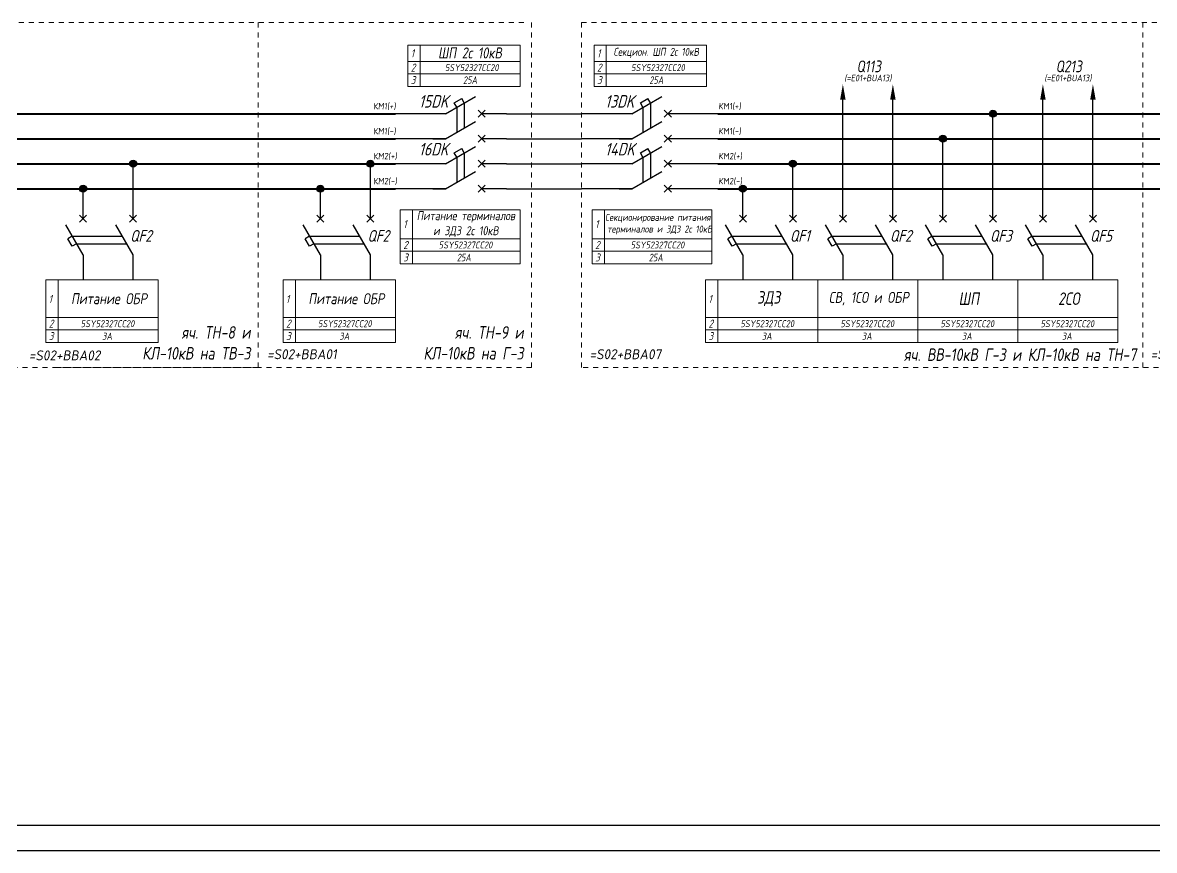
# Model space of a CAD drawing. Header units: millimetres. Extents: x 2704 to 4357, y 2919 to 4427.
# Drawn here: x 3030.7 to 3257, y 3586.1 to 3751.6 of the extents above; entities that cross this region are included whole.
import ezdxf

# ---------------------------------------------------------------- set-up
doc = ezdxf.new("R2010")
doc.units = ezdxf.units.MM
doc.linetypes.add('JIS_02_1.0', pattern=[2, 1, -1])
doc.styles.add('eskdw', font='', dxfattribs={"oblique": 10})
doc.styles.get("Standard").update_dxf_attribs({"font": '', "oblique": 10, "height": 2.5})
doc.styles.add('Гост', font='', dxfattribs={"oblique": 10, "height": 1.4})
doc.styles.add('Шины', font='', dxfattribs={"oblique": 5, "height": 1.2})
doc.styles.get('eskdw').set_extended_font_data('GOST type A')
doc.styles.get('Standard').set_extended_font_data('GOST type A')
doc.styles.get('Гост').set_extended_font_data('GOST type A')
doc.styles.get('Шины').set_extended_font_data('GOST type B')

msp = doc.modelspace()

# ---------------------------------------------------------------- hatches: boundary and pattern name
for points in [[(3225.4, 3733.4, 1), (3224, 3733.4, 1)], [(3225.4, 3733.4, 1), (3224, 3733.4, 1)], [(3215.4, 3728.4, 1), (3214, 3728.4, 1)], [(3215.4, 3728.4, 1), (3214, 3728.4, 1)], [(3053.49, 3723.4, 1), (3052.09, 3723.4, 1)], [(3053.49, 3723.4, 1), (3052.09, 3723.4, 1)], [(3100.93, 3723.4, 1), (3099.53, 3723.4, 1)], [(3100.93, 3723.4, 1), (3099.53, 3723.4, 1)], [(3185.4, 3723.4, 1), (3184, 3723.4, 1)], [(3185.4, 3723.4, 1), (3184, 3723.4, 1)], [(3043.49, 3718.4, 1), (3042.09, 3718.4, 1)], [(3043.49, 3718.4, 1), (3042.09, 3718.4, 1)], [(3043.49, 3718.4, 1), (3042.09, 3718.4, 1)], [(3090.93, 3718.4, 1), (3089.53, 3718.4, 1)], [(3090.93, 3718.4, 1), (3089.53, 3718.4, 1)], [(3090.93, 3718.4, 1), (3089.53, 3718.4, 1)], [(3175.4, 3718.4, 1), (3174, 3718.4, 1)], [(3175.4, 3718.4, 1), (3174, 3718.4, 1)], [(3175.4, 3718.4, 1), (3174, 3718.4, 1)]]:
    msp.add_hatch(color=256).paths.add_polyline_path(points)

# ---------------------------------------------------------------- linework, layer by layer
at = {"linetype": 'JIS_02_1.0', "lineweight": 15}
for p, q in [((3130.91, 3751.63), (2789.11, 3751.63)), ((3077.79, 3751.63), (3077.79, 3687.66)), ((3132.47, 3751.63), (3132.47, 3682.66)), ((3142.47, 3682.66), (3142.47, 3751.63)), ((3142.47, 3751.63), (3825.78, 3751.63)), ((3254.7, 3751.63), (3254.7, 3682.66)), ((3254.7, 3682.66), (3254.7, 3751.63)), ((3077.79, 3687.66), (3077.79, 3682.66)), ((3018.67, 3682.66), (3077.79, 3682.66)), ((3132.47, 3682.66), (3037.43, 3682.66)), ((3825.78, 3682.66), (3142.47, 3682.66))]:
    msp.add_line(p, q, dxfattribs=at)
at = {"lineweight": 9}
for p, q in [((3107.71, 3747.15), (3107.71, 3738.88)), ((3107.71, 3747.15), (3110.16, 3747.15)), ((3107.71, 3747.15), (3107.71, 3738.88)), ((3110.16, 3747.15), (3110.16, 3738.88)), ((3110.16, 3747.15), (3130.16, 3747.15)), ((3110.16, 3738.88), (3110.16, 3747.15)), ((3130.16, 3747.15), (3130.16, 3738.88)), ((3144.95, 3747.15), (3144.95, 3738.88)), ((3144.95, 3747.15), (3147.4, 3747.15)), ((3144.95, 3747.15), (3144.95, 3738.88)), ((3147.4, 3747.15), (3147.4, 3738.88)), ((3147.4, 3747.15), (3167.4, 3747.15)), ((3147.4, 3738.88), (3147.4, 3747.15)), ((3167.4, 3747.15), (3167.4, 3738.88)), ((3107.71, 3743.88), (3110.16, 3743.88)), ((3110.16, 3743.88), (3114.28, 3743.88)), ((3110.16, 3743.88), (3113.36, 3743.88)), ((3110.84, 3743.88), (3130.16, 3743.88)), ((3144.95, 3743.88), (3147.4, 3743.88)), ((3147.4, 3743.88), (3151.51, 3743.88)), ((3147.4, 3743.88), (3150.6, 3743.88)), ((3148.07, 3743.88), (3167.4, 3743.88)), ((3107.71, 3741.38), (3110.16, 3741.38)), ((3110.16, 3741.38), (3114.28, 3741.38)), ((3110.16, 3741.38), (3113.36, 3741.38)), ((3110.84, 3741.38), (3130.16, 3741.38)), ((3144.95, 3741.38), (3147.4, 3741.38)), ((3147.4, 3741.38), (3151.51, 3741.38)), ((3147.4, 3741.38), (3150.6, 3741.38)), ((3148.07, 3741.38), (3167.4, 3741.38)), ((3107.71, 3738.88), (3110.16, 3738.88)), ((3110.16, 3738.88), (3114.28, 3738.88)), ((3110.16, 3738.88), (3113.36, 3738.88)), ((3110.84, 3738.88), (3130.16, 3738.88)), ((3144.95, 3738.88), (3147.4, 3738.88)), ((3147.4, 3738.88), (3151.51, 3738.88)), ((3147.4, 3738.88), (3150.6, 3738.88)), ((3148.07, 3738.88), (3167.4, 3738.88)), ((3106.21, 3714.17), (3106.21, 3703.4)), ((3106.21, 3714.17), (3130.16, 3714.17)), ((3108.66, 3703.4), (3108.66, 3714.17)), ((3130.16, 3714.17), (3130.16, 3703.4)), ((3144.58, 3714.17), (3144.58, 3703.4)), ((3144.58, 3714.17), (3168.53, 3714.17)), ((3147.03, 3703.4), (3147.03, 3714.17)), ((3168.53, 3714.17), (3168.53, 3703.4)), ((3106.21, 3711.67), (3106.21, 3703.4)), ((3108.66, 3711.67), (3108.66, 3703.4)), ((3144.58, 3711.67), (3144.58, 3703.4)), ((3147.03, 3711.67), (3147.03, 3703.4)), ((3106.21, 3708.4), (3108.66, 3708.4)), ((3108.66, 3708.4), (3112.77, 3708.4)), ((3108.66, 3708.4), (3111.86, 3708.4)), ((3109.33, 3708.4), (3130.16, 3708.4)), ((3144.58, 3708.4), (3147.03, 3708.4)), ((3147.03, 3708.4), (3151.15, 3708.4)), ((3147.03, 3708.4), (3150.23, 3708.4)), ((3147.71, 3708.4), (3168.53, 3708.4)), ((3106.21, 3705.9), (3108.66, 3705.9)), ((3108.66, 3705.9), (3112.77, 3705.9)), ((3108.66, 3705.9), (3111.86, 3705.9)), ((3109.33, 3705.9), (3130.16, 3705.9)), ((3144.58, 3705.9), (3147.03, 3705.9)), ((3147.03, 3705.9), (3151.15, 3705.9)), ((3147.03, 3705.9), (3150.23, 3705.9)), ((3147.71, 3705.9), (3168.53, 3705.9)), ((3106.21, 3703.4), (3108.66, 3703.4)), ((3108.66, 3703.4), (3112.77, 3703.4)), ((3108.66, 3703.4), (3111.86, 3703.4)), ((3109.33, 3703.4), (3130.16, 3703.4)), ((3144.58, 3703.4), (3147.03, 3703.4)), ((3147.03, 3703.4), (3151.15, 3703.4)), ((3147.03, 3703.4), (3150.23, 3703.4)), ((3147.71, 3703.4), (3168.53, 3703.4)), ((3035.34, 3700.16), (3037.79, 3700.16)), ((3035.34, 3700.16), (3035.34, 3687.66)), ((3037.79, 3700.16), (3037.79, 3687.66)), ((3037.79, 3700.16), (3037.79, 3687.66)), ((3037.79, 3700.16), (3057.79, 3700.16)), ((3057.79, 3700.16), (3057.79, 3687.66)), ((3082.79, 3700.16), (3085.23, 3700.16)), ((3082.79, 3700.16), (3082.79, 3687.66)), ((3085.23, 3700.16), (3085.23, 3687.66)), ((3085.23, 3700.16), (3085.23, 3687.66)), ((3085.23, 3700.16), (3105.23, 3700.16)), ((3105.23, 3700.16), (3105.23, 3687.66)), ((3167.26, 3700.16), (3169.7, 3700.16)), ((3167.26, 3700.16), (3167.26, 3687.66)), ((3169.7, 3700.16), (3169.7, 3687.66)), ((3169.7, 3700.16), (3169.7, 3687.66)), ((3169.7, 3700.16), (3189.7, 3700.16)), ((3189.7, 3700.16), (3189.7, 3687.66)), ((3189.7, 3700.16), (3209.7, 3700.16)), ((3209.7, 3700.16), (3209.7, 3687.66)), ((3209.7, 3700.16), (3229.7, 3700.16)), ((3229.7, 3700.16), (3229.7, 3687.66)), ((3229.7, 3700.16), (3249.7, 3700.16)), ((3249.7, 3700.16), (3249.7, 3687.66)), ((3037.79, 3695.16), (3037.79, 3687.66)), ((3037.79, 3695.16), (3037.79, 3687.66)), ((3037.79, 3695.16), (3037.79, 3687.66)), ((3085.23, 3695.16), (3085.23, 3687.66)), ((3085.23, 3695.16), (3085.23, 3687.66)), ((3085.23, 3695.16), (3085.23, 3687.66)), ((3169.7, 3695.16), (3169.7, 3687.66)), ((3169.7, 3695.16), (3169.7, 3687.66)), ((3169.7, 3695.16), (3169.7, 3687.66)), ((3035.34, 3692.66), (3057.79, 3692.66)), ((3082.79, 3692.66), (3105.23, 3692.66)), ((3167.26, 3692.66), (3189.7, 3692.66)), ((3187.26, 3692.66), (3209.7, 3692.66)), ((3207.26, 3692.66), (3229.7, 3692.66)), ((3227.26, 3692.66), (3249.7, 3692.66)), ((3035.34, 3690.16), (3037.79, 3690.16)), ((3037.79, 3690.16), (3057.79, 3690.16)), ((3082.79, 3690.16), (3085.23, 3690.16)), ((3085.23, 3690.16), (3105.23, 3690.16)), ((3167.26, 3690.16), (3169.7, 3690.16)), ((3169.7, 3690.16), (3189.7, 3690.16)), ((3189.7, 3690.16), (3209.7, 3690.16)), ((3209.7, 3690.16), (3229.7, 3690.16)), ((3229.7, 3690.16), (3249.7, 3690.16)), ((3035.34, 3687.66), (3037.79, 3687.66)), ((3037.79, 3687.66), (3057.79, 3687.66)), ((3082.79, 3687.66), (3085.23, 3687.66)), ((3085.23, 3687.66), (3105.23, 3687.66)), ((3167.26, 3687.66), (3169.7, 3687.66)), ((3169.7, 3687.66), (3189.7, 3687.66)), ((3189.7, 3687.66), (3209.7, 3687.66)), ((3209.7, 3687.66), (3229.7, 3687.66)), ((3229.7, 3687.66), (3249.7, 3687.66))]:
    msp.add_line(p, q, dxfattribs=at)
for p, q in [((3115.23, 3733.4), (3121.23, 3736.86)), ((3116.98, 3735.56), (3118.48, 3736.43)), ((3118.98, 3735.56), (3118.48, 3736.43)), ((3152.47, 3733.4), (3158.47, 3736.86)), ((3154.22, 3735.56), (3155.72, 3736.43)), ((3156.22, 3735.56), (3155.72, 3736.43)), ((3194.7, 3733.4), (3194.7, 3736.23)), ((3204.7, 3733.4), (3204.7, 3736.23)), ((3234.7, 3733.4), (3234.7, 3736.23)), ((3244.7, 3733.4), (3244.7, 3736.23)), ((3117.48, 3734.7), (3116.98, 3735.56)), ((3117.48, 3734.7), (3117.48, 3729.7)), ((3118.98, 3735.56), (3118.98, 3730.56)), ((3119.73, 3736), (3119.73, 3736)), ((3119.73, 3736), (3119.73, 3736)), ((3121.76, 3734.1), (3123.18, 3732.69)), ((3121.76, 3732.69), (3123.18, 3734.1)), ((3154.72, 3734.7), (3154.22, 3735.56)), ((3154.72, 3734.7), (3154.72, 3729.7)), ((3156.22, 3735.56), (3156.22, 3730.56)), ((3156.97, 3736), (3156.97, 3736)), ((3156.97, 3736), (3156.97, 3736)), ((3159, 3734.1), (3160.41, 3732.69)), ((3159, 3732.69), (3160.41, 3734.1)), ((3110.23, 3733.4), (3105.23, 3733.4)), ((3115.23, 3733.4), (3110.23, 3733.4)), ((3115.23, 3728.4), (3121.23, 3731.86)), ((3127.47, 3733.4), (3122.47, 3733.4)), ((3127.47, 3733.4), (3142.47, 3733.4)), ((3147.47, 3733.4), (3142.47, 3733.4)), ((3152.47, 3733.4), (3147.47, 3733.4)), ((3152.47, 3728.4), (3158.47, 3731.86)), ((3164.7, 3733.4), (3159.7, 3733.4)), ((3169.7, 3733.4), (3164.7, 3733.4)), ((3194.7, 3717.4), (3194.7, 3733.4)), ((3204.7, 3717.4), (3204.7, 3733.4)), ((3224.7, 3717.4), (3224.7, 3733.4)), ((3234.7, 3717.4), (3234.7, 3733.4)), ((3244.7, 3717.4), (3244.7, 3733.4)), ((3110.23, 3728.4), (3105.23, 3728.4)), ((3115.23, 3728.4), (3110.23, 3728.4)), ((3112.73, 3728.4), (3115.23, 3728.4)), ((3121.76, 3729.1), (3123.18, 3727.69)), ((3121.76, 3727.69), (3123.18, 3729.1)), ((3127.47, 3728.4), (3122.47, 3728.4)), ((3124.97, 3728.4), (3122.47, 3728.4)), ((3127.47, 3728.4), (3142.47, 3728.4)), ((3147.47, 3728.4), (3142.47, 3728.4)), ((3152.47, 3728.4), (3147.47, 3728.4)), ((3149.97, 3728.4), (3152.47, 3728.4)), ((3159, 3729.1), (3160.41, 3727.69)), ((3159, 3727.69), (3160.41, 3729.1)), ((3164.7, 3728.4), (3159.7, 3728.4)), ((3162.2, 3728.4), (3159.7, 3728.4)), ((3169.7, 3728.4), (3164.7, 3728.4)), ((3214.7, 3717.4), (3214.7, 3728.4)), ((3115.23, 3723.4), (3121.23, 3726.86)), ((3116.98, 3725.56), (3118.48, 3726.43)), ((3117.48, 3724.7), (3116.98, 3725.56)), ((3118.98, 3725.56), (3118.48, 3726.43)), ((3118.98, 3725.56), (3118.98, 3720.56)), ((3119.73, 3726), (3119.73, 3726)), ((3119.73, 3726), (3119.73, 3726)), ((3152.47, 3723.4), (3158.47, 3726.86)), ((3154.22, 3725.56), (3155.72, 3726.43)), ((3154.72, 3724.7), (3154.22, 3725.56)), ((3156.22, 3725.56), (3155.72, 3726.43)), ((3156.22, 3725.56), (3156.22, 3720.56)), ((3156.97, 3726), (3156.97, 3726)), ((3156.97, 3726), (3156.97, 3726)), ((3052.79, 3717.4), (3052.79, 3723.4)), ((3052.79, 3717.4), (3052.79, 3723.4)), ((3052.79, 3717.4), (3052.79, 3723.4)), ((3100.23, 3717.4), (3100.23, 3723.4)), ((3100.23, 3717.4), (3100.23, 3723.4)), ((3100.23, 3717.4), (3100.23, 3723.4)), ((3110.23, 3723.4), (3105.23, 3723.4)), ((3115.23, 3723.4), (3110.23, 3723.4)), ((3117.48, 3724.7), (3117.48, 3719.7)), ((3121.76, 3724.1), (3123.18, 3722.69)), ((3121.76, 3722.69), (3123.18, 3724.1)), ((3127.47, 3723.4), (3122.47, 3723.4)), ((3127.47, 3723.4), (3142.47, 3723.4)), ((3147.47, 3723.4), (3142.47, 3723.4)), ((3152.47, 3723.4), (3147.47, 3723.4)), ((3154.72, 3724.7), (3154.72, 3719.7)), ((3159, 3724.1), (3160.41, 3722.69)), ((3159, 3722.69), (3160.41, 3724.1)), ((3164.7, 3723.4), (3159.7, 3723.4)), ((3169.7, 3723.4), (3164.7, 3723.4)), ((3184.7, 3717.4), (3184.7, 3723.4)), ((3184.7, 3717.4), (3184.7, 3723.4)), ((3184.7, 3717.4), (3184.7, 3723.4)), ((3115.23, 3718.4), (3121.23, 3721.86)), ((3152.47, 3718.4), (3158.47, 3721.86)), ((3042.79, 3717.4), (3042.79, 3718.4)), ((3042.79, 3717.4), (3042.79, 3718.4)), ((3090.23, 3717.4), (3090.23, 3718.4)), ((3090.23, 3717.4), (3090.23, 3718.4)), ((3110.23, 3718.4), (3105.23, 3718.4)), ((3115.23, 3718.4), (3110.23, 3718.4)), ((3112.73, 3718.4), (3115.23, 3718.4)), ((3121.76, 3719.1), (3123.18, 3717.69)), ((3121.76, 3717.69), (3123.18, 3719.1)), ((3127.47, 3718.4), (3122.47, 3718.4)), ((3124.97, 3718.4), (3122.47, 3718.4)), ((3127.47, 3718.4), (3142.47, 3718.4)), ((3147.47, 3718.4), (3142.47, 3718.4)), ((3152.47, 3718.4), (3147.47, 3718.4)), ((3149.97, 3718.4), (3152.47, 3718.4)), ((3159, 3719.1), (3160.41, 3717.69)), ((3159, 3717.69), (3160.41, 3719.1)), ((3164.7, 3718.4), (3159.7, 3718.4)), ((3162.2, 3718.4), (3159.7, 3718.4)), ((3169.7, 3718.4), (3164.7, 3718.4)), ((3174.7, 3717.4), (3174.7, 3718.4)), ((3174.7, 3717.4), (3174.7, 3718.4)), ((3042.79, 3712.4), (3042.79, 3717.4)), ((3052.79, 3712.4), (3052.79, 3717.4)), ((3052.79, 3712.4), (3052.79, 3717.4)), ((3090.23, 3712.4), (3090.23, 3717.4)), ((3100.23, 3712.4), (3100.23, 3717.4)), ((3100.23, 3712.4), (3100.23, 3717.4)), ((3174.7, 3712.4), (3174.7, 3717.4)), ((3184.7, 3712.4), (3184.7, 3717.4)), ((3184.7, 3712.4), (3184.7, 3717.4)), ((3194.7, 3712.4), (3194.7, 3717.4)), ((3204.7, 3712.4), (3204.7, 3717.4)), ((3204.7, 3712.4), (3204.7, 3717.4)), ((3214.7, 3712.4), (3214.7, 3717.4)), ((3224.7, 3712.4), (3224.7, 3717.4)), ((3224.7, 3712.4), (3224.7, 3717.4)), ((3234.7, 3712.4), (3234.7, 3717.4)), ((3244.7, 3712.4), (3244.7, 3717.4)), ((3244.7, 3712.4), (3244.7, 3717.4)), ((3042.08, 3711.69), (3043.49, 3713.1)), ((3043.49, 3711.69), (3042.08, 3713.1)), ((3052.08, 3711.69), (3053.49, 3713.1)), ((3053.49, 3711.69), (3052.08, 3713.1)), ((3089.53, 3711.69), (3090.94, 3713.1)), ((3090.94, 3711.69), (3089.53, 3713.1)), ((3099.53, 3711.69), (3100.94, 3713.1)), ((3100.94, 3711.69), (3099.53, 3713.1)), ((3174, 3711.69), (3175.41, 3713.1)), ((3175.41, 3711.69), (3174, 3713.1)), ((3184, 3711.69), (3185.41, 3713.1)), ((3185.41, 3711.69), (3184, 3713.1)), ((3194, 3711.69), (3195.41, 3713.1)), ((3195.41, 3711.69), (3194, 3713.1)), ((3204, 3711.69), (3205.41, 3713.1)), ((3205.41, 3711.69), (3204, 3713.1)), ((3214, 3711.69), (3215.41, 3713.1)), ((3215.41, 3711.69), (3214, 3713.1)), ((3224, 3711.69), (3225.41, 3713.1)), ((3225.41, 3711.69), (3224, 3713.1)), ((3234, 3711.69), (3235.41, 3713.1)), ((3235.41, 3711.69), (3234, 3713.1)), ((3244, 3711.69), (3245.41, 3713.1)), ((3245.41, 3711.69), (3244, 3713.1)), ((3042.79, 3705.16), (3039.32, 3711.16)), ((3052.79, 3705.16), (3049.32, 3711.16)), ((3050.19, 3709.66), (3050.19, 3709.66)), ((3090.23, 3705.16), (3086.77, 3711.16)), ((3100.23, 3705.16), (3096.77, 3711.16)), ((3097.64, 3709.66), (3097.64, 3709.66)), ((3174.7, 3705.16), (3171.24, 3711.16)), ((3184.7, 3705.16), (3181.24, 3711.16)), ((3182.11, 3709.66), (3182.11, 3709.66)), ((3194.7, 3705.16), (3191.24, 3711.16)), ((3204.7, 3705.16), (3201.24, 3711.16)), ((3202.11, 3709.66), (3202.11, 3709.66)), ((3214.7, 3705.16), (3211.24, 3711.16)), ((3224.7, 3705.16), (3221.24, 3711.16)), ((3222.11, 3709.66), (3222.11, 3709.66)), ((3234.7, 3705.16), (3231.24, 3711.16)), ((3244.7, 3705.16), (3241.24, 3711.16)), ((3242.11, 3709.66), (3242.11, 3709.66)), ((3040.62, 3708.91), (3039.76, 3708.41)), ((3040.62, 3706.91), (3039.76, 3708.41)), ((3040.62, 3708.91), (3050.62, 3708.91)), ((3041.49, 3707.41), (3040.62, 3706.91)), ((3041.49, 3707.41), (3051.49, 3707.41)), ((3088.07, 3708.91), (3087.2, 3708.41)), ((3088.07, 3706.91), (3087.2, 3708.41)), ((3088.07, 3708.91), (3098.07, 3708.91)), ((3088.93, 3707.41), (3088.07, 3706.91)), ((3088.93, 3707.41), (3098.93, 3707.41)), ((3172.54, 3708.91), (3171.67, 3708.41)), ((3172.54, 3706.91), (3171.67, 3708.41)), ((3172.54, 3708.91), (3182.54, 3708.91)), ((3173.4, 3707.41), (3172.54, 3706.91)), ((3173.4, 3707.41), (3183.4, 3707.41)), ((3192.54, 3708.91), (3191.67, 3708.41)), ((3192.54, 3706.91), (3191.67, 3708.41)), ((3192.54, 3708.91), (3202.54, 3708.91)), ((3193.4, 3707.41), (3192.54, 3706.91)), ((3193.4, 3707.41), (3203.4, 3707.41)), ((3212.54, 3708.91), (3211.67, 3708.41)), ((3212.54, 3706.91), (3211.67, 3708.41)), ((3212.54, 3708.91), (3222.54, 3708.91)), ((3213.4, 3707.41), (3212.54, 3706.91)), ((3213.4, 3707.41), (3223.4, 3707.41)), ((3232.54, 3708.91), (3231.67, 3708.41)), ((3232.54, 3706.91), (3231.67, 3708.41)), ((3232.54, 3708.91), (3242.54, 3708.91)), ((3233.4, 3707.41), (3232.54, 3706.91)), ((3233.4, 3707.41), (3243.4, 3707.41)), ((3042.79, 3705.16), (3042.79, 3700.16)), ((3052.79, 3700.16), (3052.79, 3705.16)), ((3090.23, 3705.16), (3090.23, 3700.16)), ((3100.23, 3700.16), (3100.23, 3705.16)), ((3174.7, 3705.16), (3174.7, 3700.16)), ((3184.7, 3700.16), (3184.7, 3705.16)), ((3194.7, 3705.16), (3194.7, 3700.16)), ((3204.7, 3700.16), (3204.7, 3705.16)), ((3214.7, 3705.16), (3214.7, 3700.16)), ((3224.7, 3700.16), (3224.7, 3705.16)), ((3234.7, 3705.16), (3234.7, 3700.16)), ((3244.7, 3700.16), (3244.7, 3705.16)), ((2704.22, 3586.05), (3893.22, 3586.05))]:
    msp.add_line(p, q)
at = {"lineweight": 40}
for p, q in [((2794.11, 3733.4), (3105.23, 3733.4)), ((3169.7, 3733.4), (3820.78, 3733.4)), ((2794.11, 3728.4), (3105.23, 3728.4)), ((3169.7, 3728.4), (3820.78, 3728.4)), ((2794.11, 3723.4), (3105.23, 3723.4)), ((3169.7, 3723.4), (3820.78, 3723.4)), ((2794.11, 3718.4), (3105.23, 3718.4)), ((3169.7, 3718.4), (3820.78, 3718.4))]:
    msp.add_line(p, q, dxfattribs=at)
at = {"lineweight": 30}
msp.add_line((3888.22, 3591.05), (2724.22, 3591.05), dxfattribs=at)
at = {"ltscale": 5}
for points in [[(3194.7, 3739.3, 0, 1.09, 0), (3194.7, 3736.23, 0, 1.09, 0)], [(3204.7, 3739.3, 0, 1.09, 0), (3204.7, 3736.23, 0, 1.09, 0)], [(3234.7, 3739.3, 0, 1.09, 0), (3234.7, 3736.23, 0, 1.09, 0)], [(3244.7, 3739.3, 0, 1.09, 0), (3244.7, 3736.23, 0, 1.09, 0)]]:
    msp.add_lwpolyline(points, format="xyseb", dxfattribs=at)
for centre in [(3224.7, 3733.4), (3224.7, 3733.4), (3214.7, 3728.4), (3214.7, 3728.4), (3052.79, 3723.4), (3052.79, 3723.4), (3100.23, 3723.4), (3100.23, 3723.4), (3184.7, 3723.4), (3184.7, 3723.4), (3042.79, 3718.4), (3042.79, 3718.4), (3042.79, 3718.4), (3090.23, 3718.4), (3090.23, 3718.4), (3090.23, 3718.4), (3174.7, 3718.4), (3174.7, 3718.4), (3174.7, 3718.4)]:
    msp.add_circle(centre, 0.7)

# ---------------------------------------------------------------- texts
at = {"lineweight": 9, "style": 'eskdw', "oblique": 15}
for s, p in [('1', (3108.3, 3744.7)), ('1', (3145.54, 3744.7)), ('2', (3108.3, 3741.83)), ('2', (3145.54, 3741.83)), ('3', (3108.3, 3739.33)), ('3', (3145.54, 3739.33)), ('1', (3106.8, 3710.55)), ('1', (3145.17, 3710.55)), ('2', (3106.8, 3706.35)), ('2', (3145.17, 3706.35)), ('3', (3106.8, 3703.85)), ('3', (3145.17, 3703.85)), ('1', (3035.89, 3695.56)), ('1', (3083.34, 3695.56)), ('1', (3167.81, 3695.56)), ('2', (3035.93, 3690.62)), ('2', (3083.37, 3690.62)), ('2', (3167.84, 3690.62)), ('3', (3035.93, 3688.12)), ('3', (3083.37, 3688.12)), ('3', (3167.84, 3688.12))]:
    msp.add_text(s, height=1.6, dxfattribs=at).set_placement(p)
at = {"style": 'eskdw', "oblique": 15}
for s, height, p in [('15DK', 2.5, (3109.91, 3734.63)), ('13DK', 2.5, (3147.14, 3734.63)), ('16DK', 2.5, (3109.91, 3725.06)), ('14DK', 2.5, (3147.14, 3725.06)), ('QF2', 2.355, (3052.18, 3707.79)), ('QF2', 2.355, (3099.63, 3707.79)), ('QF1', 2.355, (3184.1, 3707.79)), ('QF2', 2.355, (3204.1, 3707.79)), ('QF3', 2.355, (3224.1, 3707.79)), ('QF5', 2.355, (3244.1, 3707.79))]:
    msp.add_text(s, height=height, dxfattribs=at).set_placement(p)
at = {"lineweight": 9}
for s, width, insert, char_height, attachment_point, style in [('ШП 2с 10кВ', 23.4273, (3120.14, 3745.57), 2.2, 5, 'Гост'), ('Секцион. ШП 2с 10кВ', 23.4273, (3157.38, 3745.57), 1.6, 5, 'Гост'), (' {\\H1.0833x;КМ1(+)}', 7.2274, (3100.01, 3735.58), 1.2, 1, 'Шины'), (' {\\H1.0833x;КМ1(+)}', 7.2274, (3169.04, 3735.58), 1.2, 1, 'Шины'), (' {\\H1.0833x;КМ1(-)}', 7.2274, (3100.01, 3730.58), 1.2, 1, 'Шины'), (' {\\H1.0833x;КМ1(-)}', 7.2274, (3169.04, 3730.58), 1.2, 1, 'Шины'), (' {\\H1.0833x;КМ2(+)}', 7.2274, (3100.01, 3725.58), 1.2, 1, 'Шины'), (' {\\H1.0833x;КМ2(+)}', 7.2274, (3169.04, 3725.58), 1.2, 1, 'Шины'), (' {\\H1.0833x;КМ2(-)}', 7.2274, (3100.01, 3720.58), 1.2, 1, 'Шины'), (' {\\H1.0833x;КМ2(-)}', 7.2274, (3169.04, 3720.58), 1.2, 1, 'Шины'), ('Питание терминалов \\Pи ЗДЗ 2с 10кВ', 59.116, (3119.32, 3711.32), 1.8, 5, 'Гост'), ('Секционирование питания\\P терминалов и ЗДЗ 2с 10кВ', 59.116, (3157.7, 3711.32), 1.4, 5, 'Гост')]:
    msp.add_mtext_dynamic_manual_height_columns(s, width=width, gutter_width=6, heights=[0], dxfattribs=dict(at, insert=insert, char_height=char_height, attachment_point=attachment_point, style=style))
at = {"lineweight": 9, "attachment_point": 5}
for s, insert, char_height, width in [('{\\fGOST 2.304 type A|b0|i0|c204|p34;5SY52327CC20}', (3120.5, 3742.63), 1.4, 20), ('{\\fGOST 2.304 type A|b0|i0|c204|p34;5SY52327CC20}', (3157.73, 3742.63), 1.4, 20), ('{\\fGOST 2.304 type A|b0|i0|c0|p34;25\\fGOST 2.304 type A|b0|i0|c204|p34;А}', (3120.16, 3740.13), 1.5, 20), ('{\\fGOST 2.304 type A|b0|i0|c0|p34;25\\fGOST 2.304 type A|b0|i0|c204|p34;А}', (3157.4, 3740.13), 1.5, 20), ('{\\fGOST 2.304 type A|b0|i0|c204|p34;5SY52327CC20}', (3119.26, 3707.15), 1.4, 20), ('{\\fGOST 2.304 type A|b0|i0|c204|p34;5SY52327CC20}', (3157.64, 3707.15), 1.4, 20), ('{\\fGOST 2.304 type A|b0|i0|c0|p34;25\\fGOST 2.304 type A|b0|i0|c204|p34;А}', (3118.92, 3704.65), 1.5, 20), ('{\\fGOST 2.304 type A|b0|i0|c0|p34;25\\fGOST 2.304 type A|b0|i0|c204|p34;А}', (3157.3, 3704.65), 1.5, 20), ('ЗДЗ', (3179.89, 3696.41), 2.5, 22.6797), ('СВ, 1СО и ОБР', (3199.89, 3696.41), 2.2, 22.6797), ('ШП', (3219.89, 3696.41), 2.5, 22.6797), ('2СО', (3239.89, 3696.41), 2.5, 22.6797), ('Питание ОБР', (3047.97, 3696.41), 2.2, 22.6797), ('Питание ОБР', (3095.42, 3696.41), 2.2, 22.6797), ('{\\fGOST 2.304 type A|b0|i0|c204|p34;5SY52327CC20}', (3047.67, 3691.41), 1.4, 20), ('{\\fGOST 2.304 type A|b0|i0|c204|p34;5SY52327CC20}', (3095.12, 3691.41), 1.4, 20), ('{\\fGOST 2.304 type A|b0|i0|c204|p34;5SY52327CC20}', (3179.59, 3691.41), 1.4, 20), ('{\\fGOST 2.304 type A|b0|i0|c204|p34;5SY52327CC20}', (3199.59, 3691.41), 1.4, 20), ('{\\fGOST 2.304 type A|b0|i0|c204|p34;5SY52327CC20}', (3219.59, 3691.41), 1.4, 20), ('{\\fGOST 2.304 type A|b0|i0|c204|p34;5SY52327CC20}', (3239.59, 3691.41), 1.4, 20), ('{\\fGOST 2.304 type A|b0|i0|c204|p34;3А}', (3047.58, 3688.91), 1.4, 20), ('{\\fGOST 2.304 type A|b0|i0|c204|p34;3А}', (3095.03, 3688.91), 1.4, 20), ('{\\fGOST 2.304 type A|b0|i0|c204|p34;3А}', (3179.5, 3688.91), 1.4, 20), ('{\\fGOST 2.304 type A|b0|i0|c204|p34;3А}', (3199.5, 3688.91), 1.4, 20), ('{\\fGOST 2.304 type A|b0|i0|c204|p34;3А}', (3219.5, 3688.91), 1.4, 20), ('{\\fGOST 2.304 type A|b0|i0|c204|p34;3А}', (3239.5, 3688.91), 1.4, 20)]:
    msp.add_mtext(s, dxfattribs=dict(at, insert=insert, char_height=char_height, width=width))
for s, width, insert, char_height, attachment_point, style in [('{\\fGOST_type_A|b0|i0|c0|p2;Q113}', 29.5568, (3199.88, 3742.88), 2.355, 5, 'Гост'), ('{\\fGOST_type_A|b0|i0|c0|p2;Q213}', 29.5568, (3239.88, 3742.88), 2.355, 5, 'Гост'), ('{\\fGOST_type_A|b0|i0|c0|p2;(=E01+BUA13)}', 29.5568, (3199.72, 3740.49), 1.3, 5, 'eskdw'), ('{\\fGOST_type_A|b0|i0|c0|p2;(=E01+BUA13)}', 29.5568, (3239.72, 3740.49), 1.3, 5, 'eskdw'), ('яч. ТН-8 и \\PКЛ-10кВ на ТВ-3', 37.4467, (3076.26, 3687.57), 2.5, 6, 'Гост'), ('яч. ТН-9 и \\PКЛ-10кВ на Г-3', 37.4467, (3130.87, 3687.57), 2.5, 6, 'Гост'), ('яч. ВВ-10кВ Г-3 и КЛ-10кВ на ТН-7', 57.8948, (3253.39, 3685.21), 2.5, 6, 'Гост'), ('{\\fGOST type B|b0|i0|c2|p18;=S02+BBA08}', 29.5568, (3263.47, 3685.3), 2, 5, 'Гост'), ('{\\fGOST type B|b0|i0|c2|p18;=S02+BBA02}', 29.5568, (3039.1, 3685.06), 2, 5, 'Гост'), ('{\\fGOST type B|b0|i0|c2|p18;=S02+BBA01}', 29.5568, (3086.55, 3685.3), 2, 5, 'Гост'), ('{\\fGOST type B|b0|i0|c2|p18;=S02+BBA07}', 29.5568, (3151.23, 3685.3), 2, 5, 'Гост')]:
    msp.add_mtext_dynamic_manual_height_columns(s, width=width, gutter_width=7, heights=[0], dxfattribs=dict(insert=insert, char_height=char_height, attachment_point=attachment_point, style=style))

doc.saveas('drawing.dxf')
